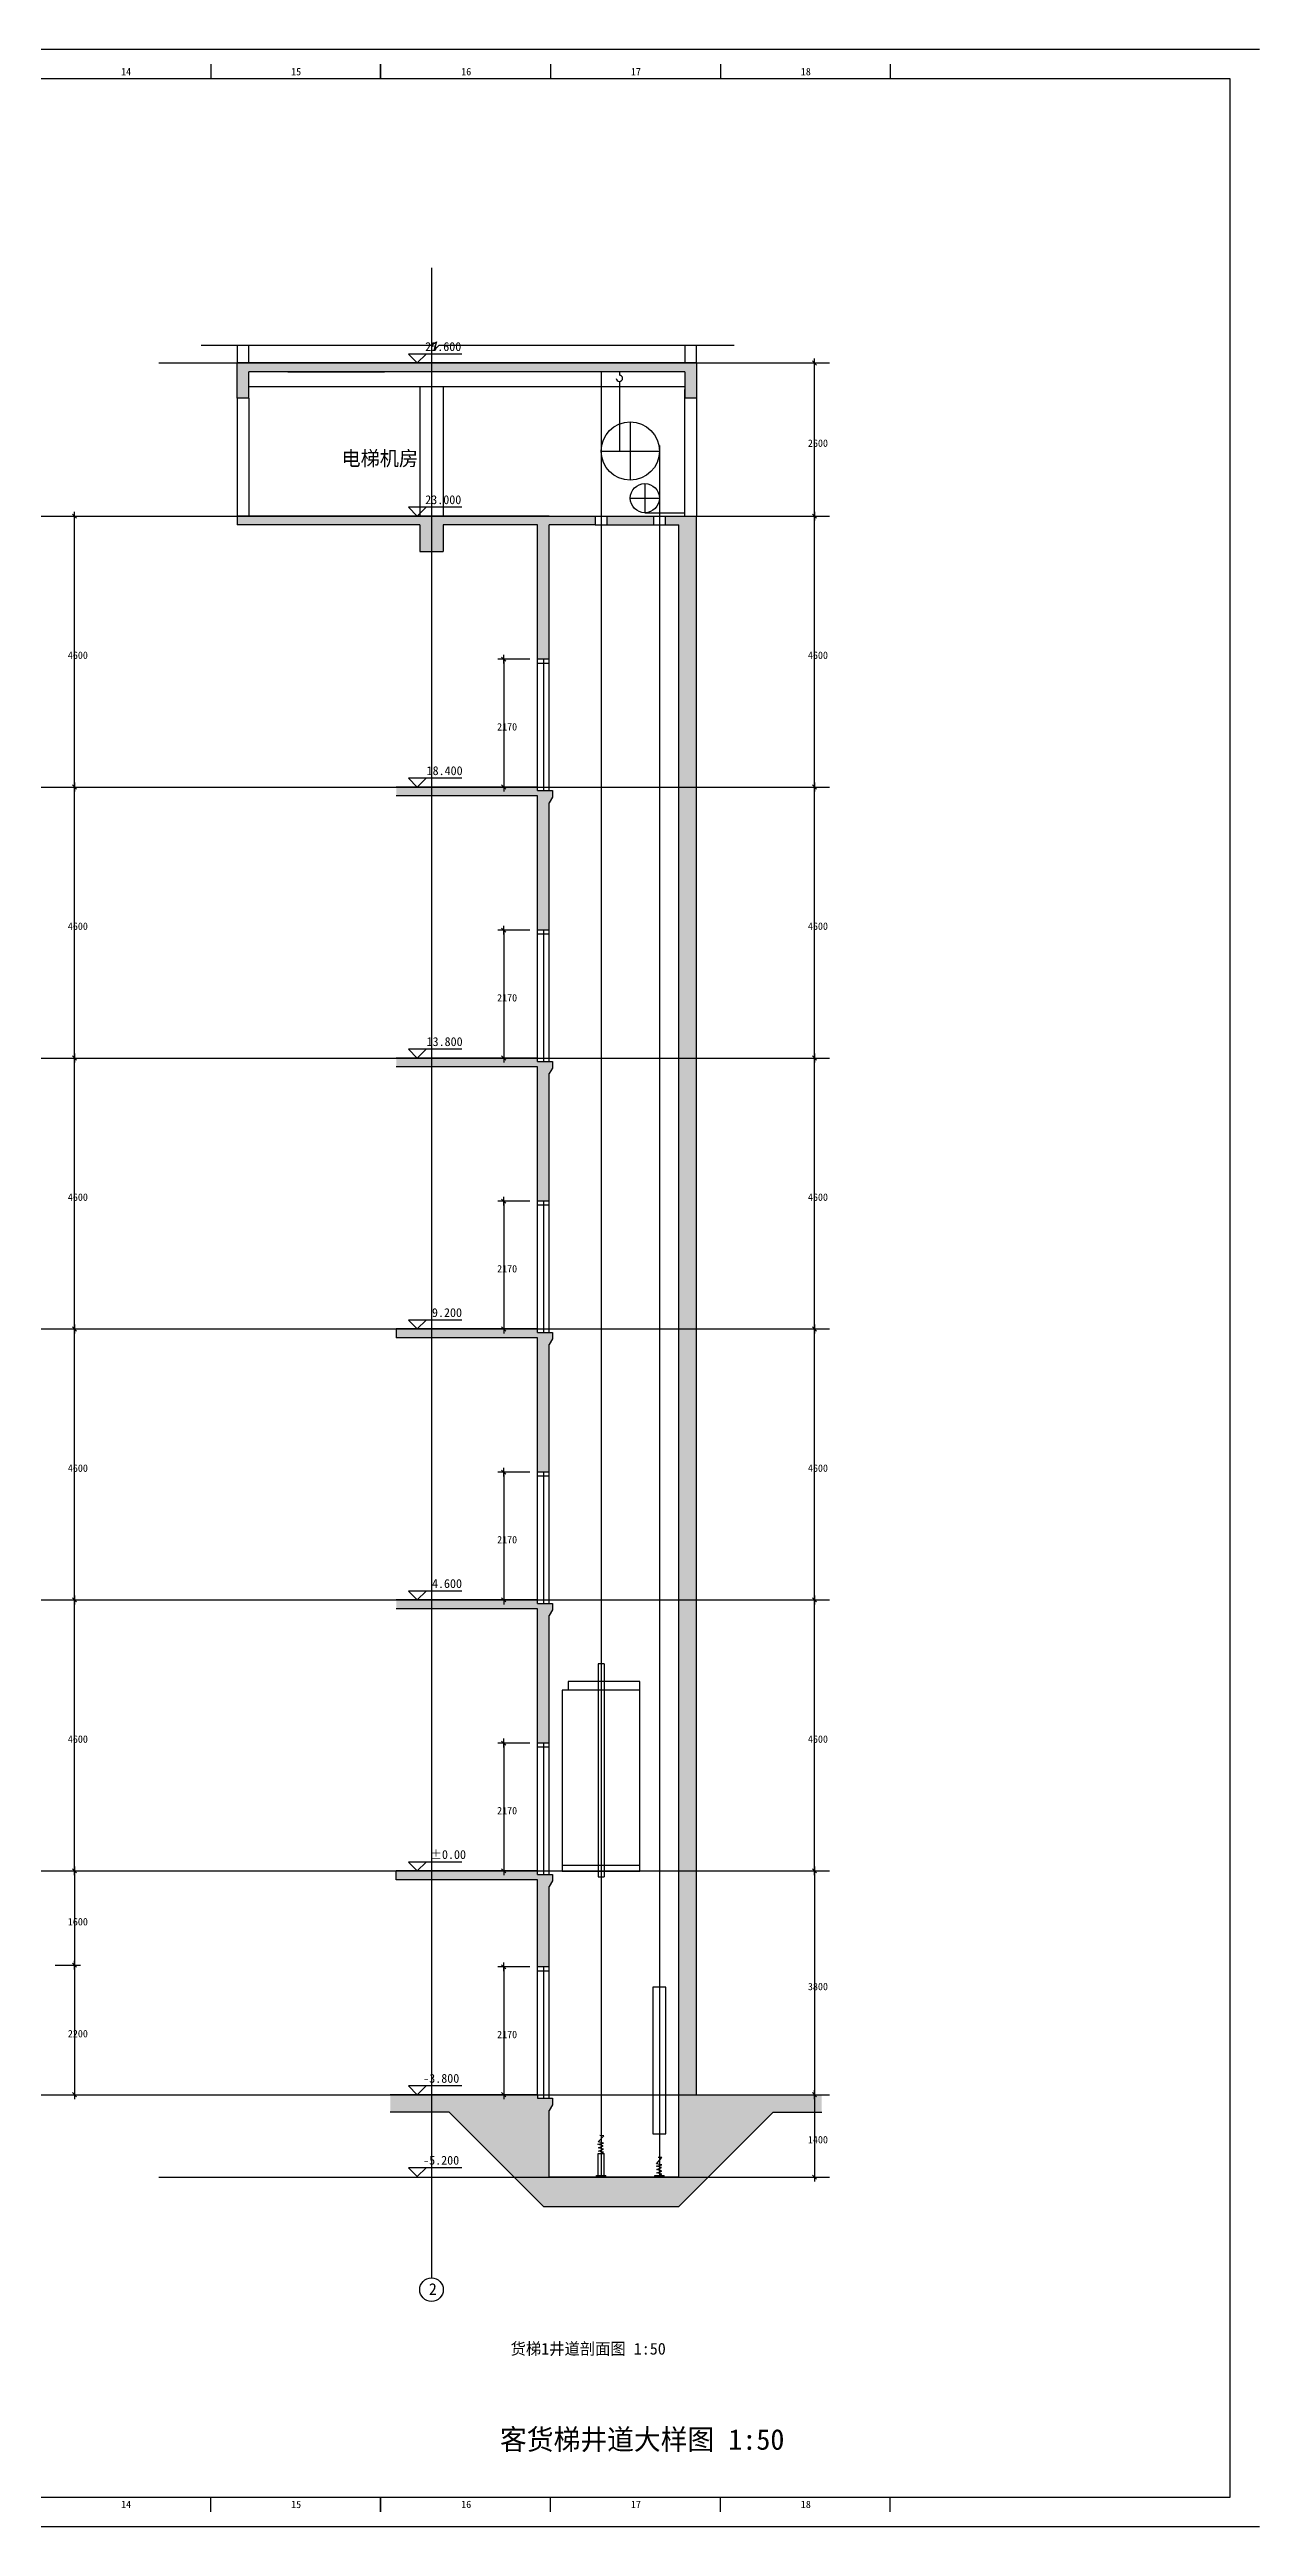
# Model space of a CAD drawing. Header units: metres. Extents: x -9708 to 96928, y -33454 to 8596.
# Drawn here: x 29195 to 49742, y -33454 to 8596 of the extents above; entities that cross this region are included whole.
import ezdxf

# ---------------------------------------------------------------- set-up
doc = ezdxf.new("R2010")
doc.units = ezdxf.units.M
for name, color, linetype in [('AXIS', 8, 'Continuous'), ('COL-S', 251, 'Continuous'), ('D-TEXT', 3, 'Continuous'), ('DIM', 3, 'Continuous'), ('JG', 1, 'Continuous'), ('LINE', 3, 'Continuous'), ('TEXT', 7, 'Continuous'), ('TK', 9, 'Continuous'), ('WALL', 2, 'Continuous')]:
    doc.layers.add(name, color=color, linetype=linetype)

# ---------------------------------------------------------------- blocks, each defined once
blk = doc.blocks.new('_DIMX')
blk.add_line((-150, 0), (150, 0))
blk.add_lwpolyline([(-70, -70), (70, 70)])

msp = doc.modelspace()

# ---------------------------------------------------------------- hatches: boundary and pattern name
at = {"layer": 'COL-S'}
h = msp.add_hatch(dxfattribs=at)
h.set_pattern_fill('SOLID')
h.paths.add_polyline_path([(37481.64, 675.93), (32381.64, 675.93), (32381.64, 525.93), (35481.64, 525.93), (35481.64, 75.93), (35881.64, 75.93), (35881.64, 525.93), (37481.64, 525.93)])
h.paths.add_polyline_path([(32581.64, 3125.93), (39981.64, 3125.93), (39981.64, 2675.93), (40181.64, 2675.93), (40181.64, 3275.93), (39981.64, 3275.93), (35081.64, 3275.93), (33239.19, 3275.93), (32381.64, 3275.93), (32381.64, 2675.93), (32581.64, 2675.93)])
h.paths.add_polyline_path([(38461.64, 675.93), (37681.64, 675.93), (37681.64, 525.93), (38461.64, 525.93)])
h.paths.add_polyline_path([(39451.64, 675.93), (38661.64, 675.93), (38661.64, 525.93), (39451.64, 525.93)])
h = msp.add_hatch(dxfattribs=at)
h.set_pattern_fill('SOLID')
h.paths.add_polyline_path([(37681.64, -8789.33), (37736.64, -8694.07), (37736.64, -8584.07), (37481.64, -8584.07), (37481.64, -10954.07), (37681.64, -10954.07)])
h.paths.add_polyline_path([(37481.64, -8524.07), (35081.64, -8524.07), (35081.64, -8674.07), (37481.64, -8674.07)])
h.paths.add_polyline_path([(37681.64, -4189.33), (37736.64, -4094.07), (37736.64, -3984.07), (37481.64, -3984.07), (37481.64, -6354.07), (37681.64, -6354.07)])
h.paths.add_polyline_path([(37481.64, -3924.07), (35081.64, -3924.07), (35081.64, -4074.07), (37481.64, -4074.07)])
h.paths.add_polyline_path([(37681.64, 675.93), (37481.64, 675.93), (37481.64, -1754.07), (37681.64, -1754.07)])
h = msp.add_hatch(dxfattribs=at)
h.set_pattern_fill('SOLID')
h.paths.add_polyline_path([(37681.64, 675.93), (37481.64, 675.93), (37481.64, -1754.07), (37681.64, -1754.07)])
h = msp.add_hatch(dxfattribs=at)
h.set_pattern_fill('SOLID')
h.paths.add_polyline_path([(40181.64, 675.93), (39981.64, 675.93), (39881.64, 675.93), (39651.64, 675.93), (39651.64, 525.93), (39881.64, 525.93), (39881.64, -26124.07), (40181.64, -26124.07)])
h = msp.add_hatch(dxfattribs=at)
h.set_pattern_fill('SOLID')
h.paths.add_polyline_path([(37681.64, -4189.33), (37736.64, -4094.07), (37736.64, -3984.07), (37481.64, -3984.07), (37481.64, -6354.07), (37681.64, -6354.07)])
h.paths.add_polyline_path([(37481.64, -3924.07), (35081.64, -3924.07), (35081.64, -4074.07), (37481.64, -4074.07)])
h.paths.add_polyline_path([(37481.64, -8524.07), (35081.64, -8524.07), (35081.64, -8674.07), (37481.64, -8674.07)])
h.paths.add_polyline_path([(37681.64, -8789.33), (37736.64, -8694.07), (37736.64, -8584.07), (37481.64, -8584.07), (37481.64, -10954.07), (37681.64, -10954.07)])
h = msp.add_hatch(dxfattribs=at)
h.set_pattern_fill('SOLID')
h.paths.add_polyline_path([(37481.64, -3924.07), (35081.64, -3924.07), (35081.64, -4074.07), (37481.64, -4074.07)])
h = msp.add_hatch(dxfattribs=at)
h.set_pattern_fill('SOLID')
h.paths.add_polyline_path([(37681.64, -4189.33), (37736.64, -4094.07), (37736.64, -3984.07), (37481.64, -3984.07), (37481.64, -6354.07), (37681.64, -6354.07)])
h = msp.add_hatch(dxfattribs=at)
h.set_pattern_fill('SOLID')
h.paths.add_polyline_path([(37481.64, -8524.07), (35081.64, -8524.07), (35081.64, -8674.07), (37481.64, -8674.07)])
h.paths.add_polyline_path([(37681.64, -8789.33), (37736.64, -8694.07), (37736.64, -8584.07), (37481.64, -8584.07), (37481.64, -10954.07), (37681.64, -10954.07)])
h = msp.add_hatch(dxfattribs=at)
h.set_pattern_fill('SOLID')
h.paths.add_polyline_path([(37481.64, -8524.07), (35081.64, -8524.07), (35081.64, -8674.07), (37481.64, -8674.07)])
h = msp.add_hatch(dxfattribs=at)
h.set_pattern_fill('SOLID')
h.paths.add_polyline_path([(37681.64, -8789.33), (37736.64, -8694.07), (37736.64, -8584.07), (37481.64, -8584.07), (37481.64, -10954.07), (37681.64, -10954.07)])
h = msp.add_hatch(dxfattribs=at)
h.set_pattern_fill('SOLID')
h.paths.add_polyline_path([(37681.64, -17989.33), (37736.64, -17894.07), (37736.64, -17784.07), (37481.64, -17784.07), (37481.64, -20154.07), (37681.64, -20154.07)])
h.paths.add_polyline_path([(37481.64, -17724.07), (35081.64, -17724.07), (35081.64, -17874.07), (37481.64, -17874.07)])
h.paths.add_polyline_path([(37681.64, -13389.33), (37736.64, -13294.07), (37736.64, -13184.07), (37481.64, -13184.07), (37481.64, -15554.07), (37681.64, -15554.07)])
h.paths.add_polyline_path([(37481.64, -13124.07), (35081.64, -13124.07), (35081.64, -13274.07), (37481.64, -13274.07)])
h = msp.add_hatch(dxfattribs=at)
h.set_pattern_fill('SOLID')
h.paths.add_polyline_path([(37681.64, -13389.33), (37736.64, -13294.07), (37736.64, -13184.07), (37481.64, -13184.07), (37481.64, -15554.07), (37681.64, -15554.07)])
h = msp.add_hatch(dxfattribs=at)
h.set_pattern_fill('SOLID')
h.paths.add_polyline_path([(37481.64, -17724.07), (35081.64, -17724.07), (35081.64, -17874.07), (37481.64, -17874.07)])
h = msp.add_hatch(dxfattribs=at)
h.set_pattern_fill('SOLID')
h.paths.add_polyline_path([(37681.64, -17989.33), (37736.64, -17894.07), (37736.64, -17784.07), (37481.64, -17784.07), (37481.64, -20154.07), (37681.64, -20154.07)])
h = msp.add_hatch(dxfattribs=at)
h.set_pattern_fill('SOLID')
h.paths.add_polyline_path([(35081.64, -22324.07), (35081.64, -22474.07), (37481.64, -22474.07), (37481.64, -23954.07), (37681.64, -23954.07), (37681.64, -22589.33), (37736.64, -22494.07), (37736.64, -22384.07), (37481.64, -22384.07), (37481.64, -22324.07)])
h = msp.add_hatch(dxfattribs=at)
h.set_pattern_fill('SOLID')
h.paths.add_polyline_path([(41481.64, -26420.84), (42309.38, -26420.84), (42309.38, -26124.07), (40181.64, -26124.07), (39881.64, -26124.07), (39881.64, -27524.07), (40378.41, -27524.07)])
h.paths.add_polyline_path([(40378.41, -27524.07), (37084.87, -27524.07), (37581.64, -28020.84), (39881.64, -28020.84)])
h.paths.add_polyline_path([(37681.64, -26389.33), (37736.64, -26294.07), (37736.64, -26184.07), (37481.64, -26184.07), (37481.64, -26124.07), (35681.64, -26124.07), (35681.64, -26420.84), (35981.64, -26420.84), (37084.87, -27524.07), (37681.64, -27524.07)])
h.paths.add_polyline_path([(35681.64, -26124.07), (34981.64, -26124.07), (34981.64, -26420.84), (35681.64, -26420.84)])

# ---------------------------------------------------------------- linework, layer by layer
at = {"layer": 'AXIS'}
for p, q in [((35681.64, 4892.84), (35681.64, -29233.58)), ((31051.52, 3275.93), (42441.56, 3275.93)), ((21996.16, 675.93), (31051.52, 675.93)), ((31051.52, 675.93), (42441.56, 675.93)), ((21996.16, -3924.07), (31051.52, -3924.07)), ((31051.52, -3924.07), (42441.56, -3924.07)), ((21996.16, -8524.07), (31051.52, -8524.07)), ((31051.52, -8524.07), (42441.56, -8524.07)), ((21996.16, -13124.07), (31051.52, -13124.07)), ((31051.52, -13124.07), (42441.56, -13124.07)), ((21996.16, -17724.07), (31051.52, -17724.07)), ((31051.52, -17724.07), (42441.56, -17724.07)), ((21996.16, -22324.07), (31051.52, -22324.07)), ((31051.52, -22324.07), (42441.56, -22324.07)), ((21996.16, -26124.07), (31051.52, -26124.07)), ((31051.52, -26124.07), (42441.56, -26124.07)), ((31051.52, -27524.07), (42441.56, -27524.07))]:
    msp.add_line(p, q, dxfattribs=at)
at = {"layer": 'COL-S'}
for p, q in [((38461.64, 675.93), (38661.64, 675.93)), ((35081.64, -22474.07), (35081.64, -22324.07))]:
    msp.add_line(p, q, dxfattribs=at)
at = {"layer": 'D-TEXT'}
msp.add_circle((35681.64, -29433.58), 200, dxfattribs=at)
at = {"layer": 'DIM'}
for p, q in [((41859.68, 3275.93), (42286.01, 3275.93)), ((42186.01, 676.43), (42186.01, 3275.43)), ((29292.44, 675.93), (29718.77, 675.93)), ((29618.77, -3923.57), (29618.77, 675.43)), ((41859.68, 675.93), (42286.01, 675.93)), ((41859.68, 675.93), (42286.01, 675.93)), ((42186.01, -3923.57), (42186.01, 675.43)), ((37351.96, -1754.07), (36807.44, -1754.07)), ((36907.44, -1754.57), (36907.44, -3923.57)), ((29292.44, -3924.07), (29718.77, -3924.07)), ((29292.44, -3924.07), (29718.77, -3924.07)), ((29618.77, -8523.57), (29618.77, -3924.57)), ((37351.96, -3924.07), (36807.44, -3924.07)), ((41859.68, -3924.07), (42286.01, -3924.07)), ((41859.68, -3924.07), (42286.01, -3924.07)), ((42186.01, -8523.57), (42186.01, -3924.57)), ((37351.96, -6354.07), (36807.44, -6354.07)), ((36907.44, -6354.57), (36907.44, -8523.57)), ((29292.44, -8524.07), (29718.77, -8524.07)), ((29292.44, -8524.07), (29718.77, -8524.07)), ((29618.77, -13123.57), (29618.77, -8524.57)), ((37351.96, -8524.07), (36807.44, -8524.07)), ((41859.68, -8524.07), (42286.01, -8524.07)), ((41859.68, -8524.07), (42286.01, -8524.07)), ((42186.01, -13123.57), (42186.01, -8524.57)), ((37351.96, -10954.07), (36807.44, -10954.07)), ((36907.44, -10954.57), (36907.44, -13123.57)), ((29292.44, -13124.07), (29718.77, -13124.07)), ((29292.44, -13124.07), (29718.77, -13124.07)), ((29618.77, -17723.57), (29618.77, -13124.57)), ((37351.96, -13124.07), (36807.44, -13124.07)), ((41859.68, -13124.07), (42286.01, -13124.07)), ((41859.68, -13124.07), (42286.01, -13124.07)), ((42186.01, -17723.57), (42186.01, -13124.57)), ((37351.96, -15554.07), (36807.44, -15554.07)), ((36907.44, -15554.57), (36907.44, -17723.57)), ((29292.44, -17724.07), (29718.77, -17724.07)), ((29292.44, -17724.07), (29718.77, -17724.07)), ((29618.77, -22323.57), (29618.77, -17724.57)), ((37351.96, -17724.07), (36807.44, -17724.07)), ((41859.68, -17724.07), (42286.01, -17724.07)), ((41859.68, -17724.07), (42286.01, -17724.07)), ((42186.01, -22323.57), (42186.01, -17724.57)), ((37351.96, -20154.07), (36807.44, -20154.07)), ((36907.44, -20154.57), (36907.44, -22323.57)), ((29292.44, -22324.07), (29718.77, -22324.07)), ((29292.44, -22324.07), (29718.77, -22324.07)), ((29618.77, -22324.57), (29618.77, -23923.57)), ((37351.96, -22324.07), (36807.44, -22324.07)), ((41859.68, -22324.07), (42286.01, -22324.07)), ((41859.68, -22324.07), (42286.01, -22324.07)), ((42186.01, -22324.57), (42186.01, -26123.57)), ((29292.44, -23924.07), (29718.77, -23924.07)), ((29292.44, -23924.07), (29718.77, -23924.07)), ((29618.77, -23924.57), (29618.77, -26123.57)), ((37351.96, -23954.07), (36807.44, -23954.07)), ((36907.44, -23954.57), (36907.44, -26123.57)), ((29292.44, -26124.07), (29718.77, -26124.07)), ((37351.96, -26124.07), (36807.44, -26124.07)), ((41859.68, -26124.07), (42286.01, -26124.07)), ((41859.68, -26124.07), (42286.01, -26124.07)), ((42186.01, -26124.57), (42186.01, -27523.57)), ((41859.68, -27524.07), (42286.01, -27524.07))]:
    msp.add_line(p, q, dxfattribs=at)
at = {"layer": 'JG'}
for p, q in [((32381.64, 2675.93), (32381.64, 3275.93)), ((40181.64, 3275.93), (32381.64, 3275.93)), ((32381.64, 3275.93), (32581.64, 3275.93)), ((32381.64, 3275.93), (32581.64, 3275.93)), ((32581.64, 2675.93), (32581.64, 3125.93)), ((39981.64, 3125.93), (32581.64, 3125.93)), ((33239.19, 3275.93), (39981.64, 3275.93)), ((33239.19, 3125.93), (34881.64, 3125.93)), ((35081.64, 3275.93), (39981.64, 3275.93)), ((39981.64, 3275.93), (40181.64, 3275.93)), ((39981.64, 3125.93), (39981.64, 2675.93)), ((40181.64, 3275.93), (40181.64, 2675.93)), ((32581.64, 2675.93), (32381.64, 2675.93)), ((40181.64, 2675.93), (39981.64, 2675.93)), ((37681.64, 675.93), (32381.64, 675.93)), ((32381.64, 675.93), (32381.64, 525.93)), ((35481.64, 525.93), (32381.64, 525.93)), ((35481.64, 525.93), (35481.64, 75.93)), ((37481.64, 525.93), (35881.64, 525.93)), ((35881.64, 525.93), (35881.64, 75.93)), ((37481.64, -1754.07), (37481.64, 525.93)), ((37681.64, 675.93), (38461.64, 675.93)), ((37681.64, -1754.07), (37681.64, 525.93)), ((38461.64, 525.93), (37681.64, 525.93)), ((38461.64, 675.93), (38461.64, 525.93)), ((38661.64, 675.93), (38661.64, 525.93)), ((38661.64, 675.93), (39451.64, 675.93)), ((38661.64, 525.93), (39451.64, 525.93)), ((39451.64, 675.93), (39451.64, 525.93)), ((39651.64, 675.93), (39651.64, 525.93)), ((39651.64, 675.93), (39981.64, 675.93)), ((39651.64, 525.93), (39881.64, 525.93)), ((39881.64, -27524.07), (39881.64, 525.93)), ((39981.64, 675.93), (40181.64, 675.93)), ((40181.64, -26124.07), (40181.64, 675.93)), ((35481.64, 75.93), (35881.64, 75.93)), ((37681.64, -1754.07), (37481.64, -1754.07)), ((37481.64, -3924.07), (35081.64, -3924.07)), ((37481.64, -4074.07), (35081.64, -4074.07)), ((37481.64, -3984.07), (37481.64, -3924.07)), ((37481.64, -3984.07), (37736.64, -3984.07)), ((37481.64, -6354.07), (37481.64, -4074.07)), ((37736.64, -4094.07), (37681.64, -4189.33)), ((37681.64, -6354.07), (37681.64, -4189.33)), ((37736.64, -3984.07), (37736.64, -4094.07)), ((37681.64, -6354.07), (37481.64, -6354.07)), ((37481.64, -8524.07), (35081.64, -8524.07)), ((37481.64, -8674.07), (35081.64, -8674.07)), ((37481.64, -8584.07), (37481.64, -8524.07)), ((37481.64, -8584.07), (37736.64, -8584.07)), ((37481.64, -10954.07), (37481.64, -8674.07)), ((37736.64, -8694.07), (37681.64, -8789.33)), ((37681.64, -10954.07), (37681.64, -8789.33)), ((37736.64, -8584.07), (37736.64, -8694.07)), ((37681.64, -10954.07), (37481.64, -10954.07)), ((37481.64, -13124.07), (35081.64, -13124.07)), ((35081.64, -13124.07), (35081.64, -13274.07)), ((37481.64, -13274.07), (35081.64, -13274.07)), ((37481.64, -13184.07), (37481.64, -13124.07)), ((37481.64, -13184.07), (37736.64, -13184.07)), ((37481.64, -15554.07), (37481.64, -13274.07)), ((37736.64, -13294.07), (37681.64, -13389.33)), ((37681.64, -15554.07), (37681.64, -13389.33)), ((37736.64, -13184.07), (37736.64, -13294.07)), ((37681.64, -15554.07), (37481.64, -15554.07)), ((37481.64, -17724.07), (35081.64, -17724.07)), ((37481.64, -17874.07), (35081.64, -17874.07)), ((37481.64, -17784.07), (37481.64, -17724.07)), ((37481.64, -17784.07), (37736.64, -17784.07)), ((37481.64, -20154.07), (37481.64, -17874.07)), ((37736.64, -17894.07), (37681.64, -17989.33)), ((37681.64, -20154.07), (37681.64, -17989.33)), ((37736.64, -17784.07), (37736.64, -17894.07)), ((37681.64, -20154.07), (37481.64, -20154.07)), ((37481.64, -22324.07), (35081.64, -22324.07)), ((37481.64, -22474.07), (35081.64, -22474.07)), ((37481.64, -22384.07), (37481.64, -22324.07)), ((37481.64, -22384.07), (37736.64, -22384.07)), ((37481.64, -23954.07), (37481.64, -22474.07)), ((37736.64, -22494.07), (37681.64, -22589.33)), ((37681.64, -23954.07), (37681.64, -22589.33)), ((37736.64, -22384.07), (37736.64, -22494.07)), ((37681.64, -23954.07), (37481.64, -23954.07)), ((37481.64, -26124.07), (34981.64, -26124.07)), ((35981.64, -26420.84), (34981.64, -26420.84)), ((37581.64, -28020.84), (35981.64, -26420.84)), ((37481.64, -26124.07), (37481.64, -26184.07)), ((37481.64, -26184.07), (37736.64, -26184.07)), ((37736.64, -26294.07), (37681.64, -26389.33)), ((37681.64, -27524.07), (37681.64, -26389.33)), ((37736.64, -26184.07), (37736.64, -26294.07)), ((39881.64, -28020.84), (41481.64, -26420.84)), ((40181.64, -26124.07), (42309.38, -26124.07)), ((41481.64, -26420.84), (42309.38, -26420.84)), ((39881.64, -27524.07), (37681.64, -27524.07)), ((37581.64, -28020.84), (39881.64, -28020.84))]:
    msp.add_line(p, q, dxfattribs=at)
at = {"layer": 'LINE'}
for p, q in [((31768, 3575.93), (35681.64, 3575.93)), ((35681.64, 3575.93), (35768.11, 3634.23)), ((35768.11, 3634.23), (35719.6, 3488.81)), ((35719.6, 3488.81), (35808.86, 3575.93)), ((35808.86, 3575.93), (40821.91, 3575.93)), ((38561.64, 3125.93), (38561.64, -27524.07)), ((38871.64, 3125.93), (38871.64, 3069.36)), ((38871.64, 3109.61), (38871.64, 3069.36)), ((38871.64, 3109.61), (38871.64, 3069.36)), ((38871.64, 2959.61), (38871.64, 1780.29)), ((32581.64, 2875.93), (39981.64, 2875.93)), ((35481.64, 2875.93), (35481.64, 675.93)), ((35881.64, 2875.93), (35881.64, 675.93)), ((39056.64, 2275.29), (39056.64, 1285.29)), ((38561.64, 1780.29), (39551.64, 1780.29)), ((39551.64, 1877.06), (39551.64, -27524.07)), ((39056.64, 980.61), (39551.64, 980.61)), ((39304.14, 1228.11), (39304.14, 733.11)), ((38461.64, 675.93), (38661.64, 675.93)), ((38461.64, 525.93), (38661.64, 525.93)), ((39304.14, 733.11), (39981.64, 733.11)), ((39451.64, 675.93), (39651.64, 675.93)), ((39451.64, 525.93), (39651.64, 525.93)), ((37581.64, -1754.07), (37581.64, -3984.07)), ((37581.64, -6354.07), (37581.64, -8584.07)), ((37581.64, -10954.07), (37581.64, -13184.07)), ((37581.64, -15554.07), (37581.64, -17784.07)), ((38511.64, -18807.3), (38511.64, -22427.3)), ((38611.64, -18807.3), (38511.64, -18807.3)), ((38611.64, -18807.3), (38611.64, -22427.3)), ((39221.64, -19257.3), (37901.64, -19257.3)), ((37901.64, -19257.3), (37901.64, -22327.3)), ((39221.64, -19107.3), (38001.64, -19107.3)), ((38001.64, -19107.3), (38001.64, -19257.3)), ((39221.64, -22327.3), (39221.64, -19107.3)), ((37581.64, -20154.07), (37581.64, -22384.07)), ((37901.64, -22227.3), (39221.64, -22227.3)), ((37901.64, -22327.3), (39221.64, -22327.3)), ((38511.64, -22427.3), (38611.64, -22427.3)), ((37581.64, -23954.07), (37581.64, -26184.07)), ((39441.64, -24296.43), (39441.64, -26786.51)), ((39661.64, -24296.43), (39441.64, -24296.43)), ((39661.64, -26786.51), (39661.64, -24296.43)), ((38512.47, -26924.76), (38605.07, -26821.2)), ((38605.07, -26821.2), (38538.73, -26817.06)), ((39441.64, -26786.51), (39661.64, -26786.51)), ((38508.33, -26966.18), (38600.93, -26944.09)), ((38598.16, -26991.04), (38508.33, -26966.18)), ((38511.64, -27524.07), (38511.64, -27124.07)), ((38511.64, -27124.07), (38611.64, -27124.07)), ((38600.93, -26944.09), (38512.47, -26924.76)), ((38515.24, -27024.18), (38598.16, -26991.04)), ((38602.31, -27049.03), (38515.24, -27024.18)), ((38516.62, -27080.79), (38602.31, -27049.03)), ((38603.69, -27100.12), (38516.62, -27080.79)), ((38561.64, -27124.07), (38603.69, -27100.12)), ((38611.64, -27524.07), (38611.64, -27124.07)), ((39498.33, -27336.18), (39590.93, -27314.09)), ((39502.47, -27294.76), (39595.07, -27191.2)), ((39590.93, -27314.09), (39502.47, -27294.76)), ((39595.07, -27191.2), (39528.73, -27187.06)), ((38481.64, -27524.07), (38481.64, -27494.07)), ((38481.64, -27494.07), (38641.64, -27494.07)), ((38641.64, -27524.07), (38641.64, -27494.07)), ((39471.64, -27524.07), (39471.64, -27494.07)), ((39471.64, -27494.07), (39631.64, -27494.07)), ((39588.16, -27361.04), (39498.33, -27336.18)), ((39505.24, -27394.18), (39588.16, -27361.04)), ((39592.31, -27419.03), (39505.24, -27394.18)), ((39506.62, -27450.79), (39592.31, -27419.03)), ((39593.69, -27470.12), (39506.62, -27450.79)), ((39551.64, -27494.07), (39593.69, -27470.12)), ((39631.64, -27524.07), (39631.64, -27494.07))]:
    msp.add_line(p, q, dxfattribs=at)
for centre, radius in [((39056.64, 1780.29), 495), ((39304.14, 980.61), 247.5)]:
    msp.add_circle(centre, radius, dxfattribs=at)
msp.add_arc((38871.64, 3014.48), 54.87, 180, 90, dxfattribs=at)
at = {"layer": 'TEXT'}
for p, q in [((36195.75, 3425.63), (35290.25, 3425.63)), ((35290.25, 3425.63), (35439.95, 3275.93)), ((36195.75, 3425.63), (35290.25, 3425.63)), ((35290.25, 3425.63), (35439.95, 3275.93)), ((35439.95, 3275.93), (35589.65, 3425.63)), ((35439.95, 3275.93), (35589.65, 3425.63)), ((36195.75, 825.63), (35290.25, 825.63)), ((35290.25, 825.63), (35439.95, 675.93)), ((36195.75, 825.63), (35290.25, 825.63)), ((35290.25, 825.63), (35439.95, 675.93)), ((35439.95, 675.93), (35589.65, 825.63)), ((35439.95, 675.93), (35589.65, 825.63)), ((36195.75, -3774.37), (35290.25, -3774.37)), ((35290.25, -3774.37), (35439.95, -3924.07)), ((35439.95, -3924.07), (35589.65, -3774.37)), ((36195.75, -8374.37), (35290.25, -8374.37)), ((35290.25, -8374.37), (35439.95, -8524.07)), ((35439.95, -8524.07), (35589.65, -8374.37)), ((36195.75, -12974.37), (35290.25, -12974.37)), ((35290.25, -12974.37), (35439.95, -13124.07)), ((35439.95, -13124.07), (35589.65, -12974.37)), ((36195.75, -17574.37), (35290.25, -17574.37)), ((35290.25, -17574.37), (35439.95, -17724.07)), ((35439.95, -17724.07), (35589.65, -17574.37)), ((36195.75, -22174.37), (35290.25, -22174.37)), ((35290.25, -22174.37), (35439.95, -22324.07)), ((35439.95, -22324.07), (35589.65, -22174.37)), ((36195.75, -25974.37), (35290.25, -25974.37)), ((35290.25, -25974.37), (35439.95, -26124.07)), ((35439.95, -26124.07), (35589.65, -25974.37)), ((36194.47, -27364.8), (35288.97, -27364.8)), ((35288.97, -27364.8), (35438.67, -27514.5)), ((35438.67, -27514.5), (35588.37, -27364.8))]:
    msp.add_line(p, q, dxfattribs=at)
at = {"layer": 'TK'}
for p, q in [((49741.54, 8596.45), (-9708.46, 8596.45)), ((31931.54, 8346.45), (31931.54, 8096.45)), ((34816.54, 8346.45), (34816.54, 8096.45)), ((34816.54, 8096.45), (34816.54, 8346.45)), ((37701.54, 8346.45), (37701.54, 8096.45)), ((40586.54, 8346.45), (40586.54, 8096.45)), ((43471.54, 8346.45), (43471.54, 8096.45)), ((31931.54, -33203.55), (31931.54, -32953.55)), ((34816.54, -32953.55), (34816.54, -33203.55)), ((34816.54, -33203.55), (34816.54, -32953.55)), ((37701.54, -33203.55), (37701.54, -32953.55)), ((40586.54, -33203.55), (40586.54, -32953.55)), ((43471.54, -33203.55), (43471.54, -32953.55)), ((-9708.46, -33453.55), (49741.54, -33453.55))]:
    msp.add_line(p, q, dxfattribs=at)
msp.add_lwpolyline([(49241.54, -32953.55), (49241.54, 8096.45), (-8458.46, 8096.45), (-8458.46, -32953.55)], close=True, dxfattribs=at)
at = {"layer": 'WALL'}
for p, q in [((32381.64, 3575.93), (32381.64, 3275.93)), ((32581.64, 3275.93), (32581.64, 3575.93)), ((39981.64, 3575.93), (39981.64, 3275.93)), ((40181.64, 3275.93), (40181.64, 3575.93)), ((32381.64, 2675.93), (32381.64, 675.93)), ((32581.64, 2675.93), (32581.64, 675.93)), ((39981.64, 675.93), (39981.64, 2825.93)), ((40181.64, 2675.93), (40181.64, 675.93)), ((37481.64, -3924.07), (37481.64, -1754.07)), ((37681.64, -1824.07), (37481.64, -1824.07)), ((37681.64, -3984.07), (37681.64, -1754.07)), ((37481.64, -8524.07), (37481.64, -6354.07)), ((37681.64, -6424.07), (37481.64, -6424.07)), ((37681.64, -8584.07), (37681.64, -6354.07)), ((37481.64, -13124.07), (37481.64, -10954.07)), ((37681.64, -11024.07), (37481.64, -11024.07)), ((37681.64, -13184.07), (37681.64, -10954.07)), ((37481.64, -17724.07), (37481.64, -15554.07)), ((37681.64, -17784.07), (37681.64, -15554.07)), ((37681.64, -15624.07), (37481.64, -15624.07)), ((37481.64, -22324.07), (37481.64, -20154.07)), ((37681.64, -22384.07), (37681.64, -20154.07)), ((37681.64, -20224.07), (37481.64, -20224.07)), ((37481.64, -26124.07), (37481.64, -23954.07)), ((37681.64, -26184.07), (37681.64, -23954.07)), ((37681.64, -24024.07), (37481.64, -24024.07))]:
    msp.add_line(p, q, dxfattribs=at)

# ---------------------------------------------------------------- block references
at = {"layer": 'DIM', "xscale": 0.5, "yscale": 0.5, "zscale": 0.5}
for p, rotation in [((42186.01, 3275.93), 90), ((29618.77, 675.93), 90), ((42186.01, 675.93), 270), ((42186.01, 675.93), 90), ((36907.44, -1754.07), 90), ((29618.77, -3924.07), 270), ((29618.77, -3924.07), 90), ((36907.44, -3924.07), 270), ((42186.01, -3924.07), 270), ((42186.01, -3924.07), 90), ((36907.44, -6354.07), 90), ((29618.77, -8524.07), 90), ((29618.77, -8524.07), 270), ((36907.44, -8524.07), 270), ((42186.01, -8524.07), 90), ((42186.01, -8524.07), 270), ((36907.44, -10954.07), 90), ((29618.77, -13124.07), 270), ((29618.77, -13124.07), 90), ((36907.44, -13124.07), 270), ((42186.01, -13124.07), 270), ((42186.01, -13124.07), 90), ((36907.44, -15554.07), 90), ((29618.77, -17724.07), 90), ((29618.77, -17724.07), 270), ((36907.44, -17724.07), 270), ((42186.01, -17724.07), 90), ((42186.01, -17724.07), 270), ((36907.44, -20154.07), 90), ((29618.77, -22324.07), 270), ((29618.77, -22324.07), 90), ((36907.44, -22324.07), 270), ((42186.01, -22324.07), 90), ((42186.01, -22324.07), 270), ((29618.77, -23924.07), 90), ((29618.77, -23924.07), 270), ((36907.44, -23954.07), 90), ((29618.77, -26124.07), 270), ((36907.44, -26124.07), 270), ((42186.01, -26124.07), 270), ((42186.01, -26124.07), 90), ((42186.01, -27524.07), 270)]:
    msp.add_blockref('_DIMX', p, dxfattribs=dict(at, rotation=rotation))

# ---------------------------------------------------------------- texts
at = {"layer": 'D-TEXT'}
msp.add_text('2', height=200, dxfattribs=at).set_placement((35636.19, -29524.42))
at = {"layer": 'DIM', "char_height": 125, "attachment_point": 1}
for s, insert in [('\\A1;2600', (42073.51, 1975.93)), ('\\A1;4600', (29506.27, -1624.07)), ('\\A1;4600', (42073.51, -1624.07)), ('\\A1;2170', (36794.94, -2839.07)), ('\\A1;4600', (29506.27, -6224.07)), ('\\A1;4600', (42073.51, -6224.07)), ('\\A1;2170', (36794.94, -7439.07)), ('\\A1;4600', (29506.27, -10824.07)), ('\\A1;4600', (42073.51, -10824.07)), ('\\A1;2170', (36794.94, -12039.07)), ('\\A1;4600', (29506.27, -15424.07)), ('\\A1;4600', (42073.51, -15424.07)), ('\\A1;2170', (36794.94, -16639.07)), ('\\A1;4600', (29506.27, -20024.07)), ('\\A1;4600', (42073.51, -20024.07)), ('\\A1;2170', (36794.94, -21239.07)), ('\\A1;1600', (29506.27, -23124.07)), ('\\A1;3800', (42073.51, -24224.07)), ('\\A1;2200', (29506.27, -25024.07)), ('\\A1;2170', (36794.94, -25039.07)), ('\\A1;1400', (42073.51, -26824.07))]:
    msp.add_mtext(s, dxfattribs=dict(at, insert=insert))
at = {"layer": 'TEXT'}
for s, height, p in [('25.600', 150, (35574.76, 3478.88)), ('23.000', 150, (35574.76, 878.88)), ('18.400', 150, (35597.62, -3721.12)), ('13.800', 150, (35597.62, -8321.12)), ('9.200', 150, (35689.05, -12921.12)), ('4.600', 150, (35689.05, -17521.12)), ('%%p0.00', 150, (35654.76, -22121.12)), ('-3.800', 150, (35540.48, -25921.12)), ('-5.200', 150, (35539.2, -27311.56)), ('货梯1井道剖面图 1:50', 200, (37024.01, -30536.1)), ('客货梯井道大样图 1:50', 350, (36843.71, -32151.15))]:
    msp.add_text(s, height=height, rotation=360, dxfattribs=at).set_placement(p)
msp.add_text('电梯机房', height=250, dxfattribs=at).set_placement((34153.38, 1530.72))
at = {"layer": 'TK'}
for s, p in [('14', (30410.62, 8158.95)), ('15', (33298.15, 8158.95)), ('16', (36185.68, 8158.95)), ('17', (39068.15, 8158.95)), ('18', (41953.15, 8158.95)), ('14', (30410.62, -33141.05)), ('15', (33298.15, -33141.05)), ('16', (36185.68, -33141.05)), ('17', (39068.15, -33141.05)), ('18', (41953.15, -33141.05))]:
    msp.add_text(s, height=125, dxfattribs=at).set_placement(p)

doc.saveas('drawing.dxf')
